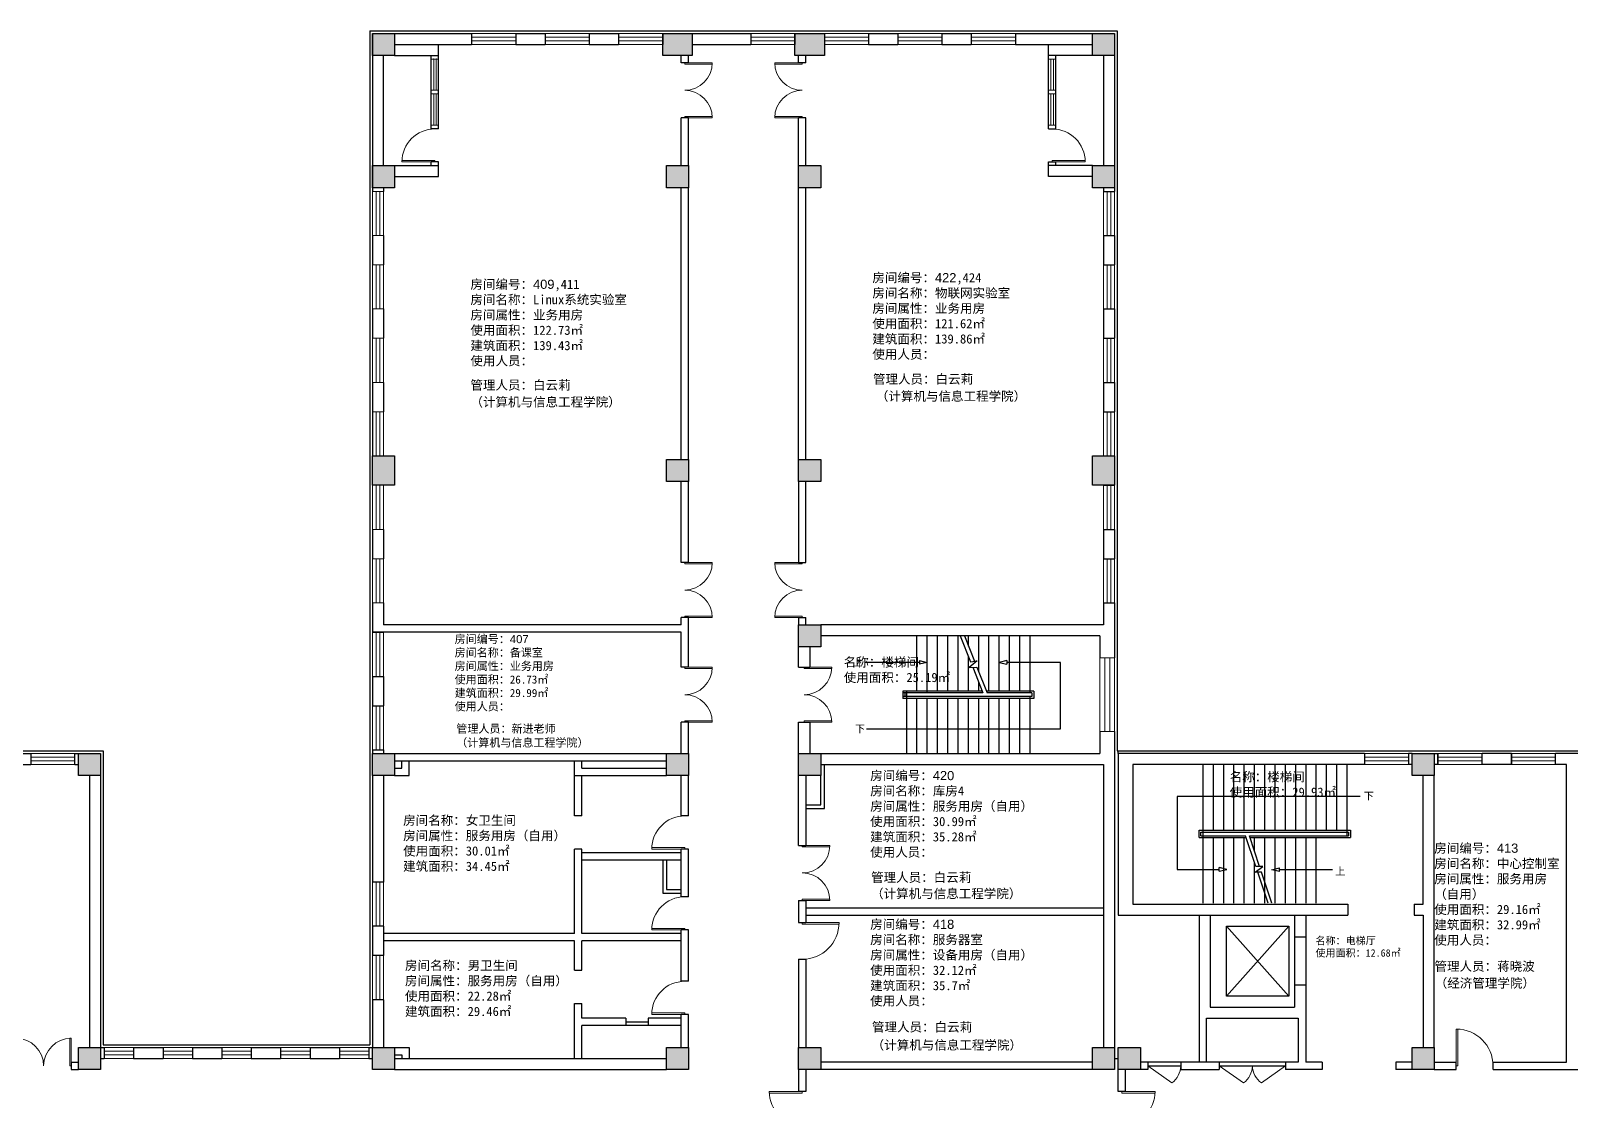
# Model space of a CAD drawing. Header units: millimetres. Extents: x 62836 to 190183, y 47750 to 101830.
# Drawn here: x 94236 to 136136, y 63966 to 93071 of the extents above; entities that cross this region are included whole.
import ezdxf

# ---------------------------------------------------------------- set-up
doc = ezdxf.new("R2010")
doc.units = ezdxf.units.MM
doc.header["$LTSCALE"] = 1000
doc.linetypes.add('CONTINOUS', pattern=[0])
doc.layers.add('填充', color=7, linetype='Continuous')
doc.layers.add('管理人员', color=2, linetype='Continuous')
for name, color, linetype, lineweight in [('墙体', 30, 'Continuous', 30), ('墙线', 30, 'Continuous', 30), ('文字', 7, 'Continuous', 30), ('柱子', 150, 'Continuous', 30), ('窗户', 131, 'Continuous', 15), ('窗线', 131, 'Continuous', 15), ('门线', 154, 'CONTINOUS', 15)]:
    doc.layers.add(name, color=color, linetype=linetype, lineweight=lineweight)
doc.styles.get("Standard").update_dxf_attribs({"font": 'arial.ttf'})

msp = doc.modelspace()

# ---------------------------------------------------------------- hatches: boundary and pattern name
at = {"layer": '填充'}
h = msp.add_hatch(color=256, dxfattribs=at)
h.dxf.hatch_style = 1
h.paths.add_polyline_path([(104136, 93001), (103536, 93001), (103536, 92401), (104136, 92401)])
h = msp.add_hatch(color=256, dxfattribs=at)
h.dxf.hatch_style = 1
h.paths.add_polyline_path([(112236, 93001), (111436, 93001), (111436, 92401), (112236, 92401)])
h = msp.add_hatch(color=256, dxfattribs=at)
h.dxf.hatch_style = 1
h.paths.add_polyline_path([(115836, 93001), (115036, 93001), (115036, 92401), (115836, 92401)])
h = msp.add_hatch(color=256, dxfattribs=at)
h.dxf.hatch_style = 1
h.paths.add_polyline_path([(123736, 93001), (123136, 93001), (123136, 92401), (123736, 92401)])
h = msp.add_hatch(color=256, dxfattribs=at)
h.dxf.hatch_style = 1
h.paths.add_polyline_path([(104136, 89401), (103536, 89401), (103536, 88801), (104136, 88801)])
h = msp.add_hatch(color=256, dxfattribs=at)
h.dxf.hatch_style = 1
h.paths.add_polyline_path([(112136, 89401), (111536, 89401), (111536, 88801), (112136, 88801)])
h = msp.add_hatch(color=256, dxfattribs=at)
h.dxf.hatch_style = 1
h.paths.add_polyline_path([(115736, 89401), (115136, 89401), (115136, 88801), (115736, 88801)])
h = msp.add_hatch(color=256, dxfattribs=at)
h.dxf.hatch_style = 1
h.paths.add_polyline_path([(123736, 89401), (123136, 89401), (123136, 88801), (123736, 88801)])
h = msp.add_hatch(color=256, dxfattribs=at)
h.dxf.hatch_style = 1
h.paths.add_polyline_path([(104136, 81501), (103536, 81501), (103536, 80701), (104136, 80701)])
h = msp.add_hatch(color=256, dxfattribs=at)
h.dxf.hatch_style = 1
h.paths.add_polyline_path([(112136, 81401), (111536, 81401), (111536, 80801), (112136, 80801)])
h = msp.add_hatch(color=256, dxfattribs=at)
h.dxf.hatch_style = 1
h.paths.add_polyline_path([(115736, 81401), (115136, 81401), (115136, 80801), (115736, 80801)])
h = msp.add_hatch(color=256, dxfattribs=at)
h.dxf.hatch_style = 1
h.paths.add_polyline_path([(123736, 81501), (123136, 81501), (123136, 80701), (123736, 80701)])
h = msp.add_hatch(color=256, dxfattribs=at)
h.dxf.hatch_style = 1
h.paths.add_polyline_path([(115736, 76901), (115136, 76901), (115136, 76301), (115736, 76301)])
h = msp.add_hatch(color=256, dxfattribs=at)
h.dxf.hatch_style = 1
h.paths.add_polyline_path([(96136, 73401), (95536, 73401), (95536, 72801), (96136, 72801)])
h = msp.add_hatch(color=256, dxfattribs=at)
h.dxf.hatch_style = 1
h.paths.add_polyline_path([(104136, 73401), (103536, 73401), (103536, 72801), (104136, 72801)])
h = msp.add_hatch(color=256, dxfattribs=at)
h.dxf.hatch_style = 1
h.paths.add_polyline_path([(112136, 73401), (111536, 73401), (111536, 72801), (112136, 72801)])
h = msp.add_hatch(color=256, dxfattribs=at)
h.dxf.hatch_style = 1
h.paths.add_polyline_path([(115736, 73401), (115136, 73401), (115136, 72801), (115736, 72801)])
h = msp.add_hatch(color=256, dxfattribs=at)
h.dxf.hatch_style = 1
h.paths.add_polyline_path([(132436, 73401), (131836, 73401), (131836, 72801), (132436, 72801)])
h = msp.add_hatch(color=256, dxfattribs=at)
h.dxf.hatch_style = 1
h.paths.add_polyline_path([(96136, 65401), (95536, 65401), (95536, 64801), (96136, 64801)])
h = msp.add_hatch(color=256, dxfattribs=at)
h.dxf.hatch_style = 1
h.paths.add_polyline_path([(104136, 65401), (103536, 65401), (103536, 64801), (104136, 64801)])
h = msp.add_hatch(color=256, dxfattribs=at)
h.dxf.hatch_style = 1
h.paths.add_polyline_path([(112136, 65401), (111536, 65401), (111536, 64801), (112136, 64801)])
h = msp.add_hatch(color=256, dxfattribs=at)
h.dxf.hatch_style = 1
h.paths.add_polyline_path([(115736, 65401), (115136, 65401), (115136, 64801), (115736, 64801)])
h = msp.add_hatch(color=256, dxfattribs=at)
h.dxf.hatch_style = 1
h.paths.add_polyline_path([(123736, 65401), (123136, 65401), (123136, 64801), (123736, 64801)])
h = msp.add_hatch(color=256, dxfattribs=at)
h.dxf.hatch_style = 1
h.paths.add_polyline_path([(124436, 65401), (123836, 65401), (123836, 64801), (124436, 64801)])
h = msp.add_hatch(color=256, dxfattribs=at)
h.dxf.hatch_style = 1
h.paths.add_polyline_path([(132436, 65401), (131836, 65401), (131836, 64801), (132436, 64801)])

# ---------------------------------------------------------------- linework, layer by layer
at = {"layer": '墙体'}
for p, q in [((105336, 90401), (105336, 92701)), ((121936, 90401), (121936, 92701)), ((104136, 92401), (105336, 92401)), ((105136, 90401), (105136, 92401)), ((123136, 92401), (121936, 92401)), ((122136, 90401), (122136, 92401)), ((105336, 90401), (105136, 90401)), ((121936, 90401), (122136, 90401)), ((104136, 89401), (105336, 89401)), ((105136, 89401), (105136, 89501)), ((105336, 89501), (105136, 89501)), ((105336, 89101), (105336, 89501)), ((121936, 89101), (121936, 89501)), ((121936, 89501), (122136, 89501)), ((123136, 89401), (121936, 89401)), ((122136, 89401), (122136, 89501)), ((104136, 89101), (105336, 89101)), ((123136, 89101), (121936, 89101)), ((118356, 75101), (118356, 76601)), ((118636, 75051), (118636, 76601)), ((118636, 75101), (118636, 76601)), ((118916, 75101), (118916, 76601)), ((119196, 75101), (119196, 76601)), ((119476, 75101), (119476, 76601)), ((119476, 75101), (119476, 76601)), ((119536, 76601), (119816, 75899)), ((119646, 76601), (119919, 75915)), ((119756, 76324), (119756, 76601)), ((120036, 75621), (120036, 76601)), ((120316, 75101), (120316, 76601)), ((120316, 75101), (120316, 76601)), ((120596, 75101), (120596, 76601)), ((120876, 75101), (120876, 76601)), ((121156, 75101), (121156, 76601)), ((121436, 75051), (121436, 76601)), ((118421, 75879), (116943, 75879)), ((118421, 75929), (118421, 75829)), ((118421, 75929), (118629, 75879)), ((118629, 75879), (118421, 75829)), ((119756, 75101), (119756, 76048)), ((119994, 75926), (119780, 75741)), ((119816, 75899), (119994, 75926)), ((120803, 75929), (120595, 75879)), ((120595, 75879), (120803, 75829)), ((120803, 75929), (120803, 75829)), ((122260, 75879), (120803, 75879)), ((120803, 75879), (120803, 75829)), ((122260, 74076), (122260, 75879)), ((119780, 75741), (119983, 75755)), ((119876, 75747), (120153, 75051)), ((119983, 75755), (120263, 75051)), ((120133, 75101), (117976, 75101)), ((117976, 75101), (117976, 74901)), ((120153, 75051), (117976, 75051)), ((118076, 75051), (117976, 75051)), ((118026, 75051), (118026, 74951)), ((118076, 73401), (118076, 75101)), ((120036, 75101), (120036, 75345)), ((121536, 75101), (120243, 75101)), ((121486, 75051), (120263, 75051)), ((121486, 75051), (121486, 74951)), ((121536, 75101), (121536, 74901)), ((121486, 74951), (117976, 74951)), ((121536, 74901), (117976, 74901)), ((118356, 73401), (118356, 74901)), ((118636, 73401), (118636, 74901)), ((118636, 73401), (118636, 74901)), ((118916, 73401), (118916, 74901)), ((119196, 73401), (119196, 74901)), ((119476, 73401), (119476, 74901)), ((119476, 73401), (119476, 74901)), ((119756, 73401), (119756, 74901)), ((120036, 73401), (120036, 74901)), ((120316, 73401), (120316, 74901)), ((120316, 73401), (120316, 74901)), ((120596, 73401), (120596, 74901)), ((120876, 73401), (120876, 74901)), ((121156, 73401), (121156, 74901)), ((121436, 73401), (121436, 74951)), ((116986, 74076), (122260, 74076)), ((126136, 73101), (126136, 69325)), ((126416, 73101), (126416, 71313)), ((126696, 73101), (126696, 71313)), ((126976, 73101), (126976, 71313)), ((127256, 73101), (127256, 71313)), ((127536, 73101), (127536, 71313)), ((127536, 73101), (127536, 71313)), ((127816, 73101), (127816, 71313)), ((128096, 73101), (128096, 71313)), ((128376, 73101), (128376, 71313)), ((128656, 73101), (128656, 71313)), ((128656, 73101), (128656, 71313)), ((128936, 73101), (128936, 71313)), ((129216, 73101), (129216, 71313)), ((129496, 73101), (129496, 71313)), ((129776, 73101), (129776, 71313)), ((130056, 73101), (130056, 71163)), ((130421, 72227), (125442, 72227)), ((125442, 72227), (125442, 70245)), ((126036, 71313), (127256, 71313)), ((126036, 71113), (126036, 71313)), ((126086, 71263), (130106, 71263)), ((126086, 71163), (126086, 71263)), ((126136, 71313), (129776, 71313)), ((127536, 71313), (130156, 71313)), ((130106, 71263), (130106, 71163)), ((130156, 71313), (130156, 71113)), ((126036, 71113), (127319, 71113)), ((126086, 71163), (127302, 71163)), ((126416, 71113), (126416, 69325)), ((126696, 71113), (126696, 69325)), ((126976, 71113), (126976, 69325)), ((127256, 71113), (127256, 69325)), ((127580, 70323), (127302, 71163)), ((127405, 71163), (130106, 71163)), ((127683, 70323), (127405, 71163)), ((127422, 71113), (130156, 71113)), ((127536, 71113), (127536, 70768)), ((127536, 71113), (127536, 70768)), ((127816, 71113), (127816, 69325)), ((128096, 71113), (128096, 69325)), ((128376, 71113), (128376, 69325)), ((128656, 71113), (128656, 69325)), ((128656, 71113), (128656, 69325)), ((128936, 71113), (128936, 69325)), ((129216, 71113), (129216, 69325)), ((127536, 70456), (127536, 69325)), ((127536, 70428), (127536, 69325)), ((125442, 70245), (126585, 70245)), ((126585, 70245), (126585, 70295)), ((126585, 70195), (126585, 70295)), ((126793, 70245), (126585, 70295)), ((126585, 70195), (126793, 70245)), ((127562, 70168), (127773, 70323)), ((127735, 70168), (127562, 70168)), ((127773, 70323), (127580, 70323)), ((127911, 69325), (127632, 70168)), ((128014, 69325), (127735, 70168)), ((128013, 70240), (128221, 70290)), ((128221, 70190), (128013, 70240)), ((128221, 70190), (128221, 70290)), ((129670, 70240), (128221, 70240))]:
    msp.add_line(p, q, dxfattribs=at)
at = {"layer": '墙线'}
for p, q in [((103466, 93071), (123806, 93071)), ((103466, 93071), (103466, 65471)), ((123806, 93071), (123806, 73471)), ((103536, 93001), (106236, 93001)), ((103536, 93001), (103536, 88701)), ((104136, 92701), (106236, 92701)), ((106236, 93001), (106236, 92701)), ((107436, 93001), (108236, 93001)), ((107436, 93001), (107436, 92701)), ((107436, 92701), (108236, 92701)), ((108236, 93001), (108236, 92701)), ((109436, 93001), (110236, 93001)), ((109436, 93001), (109436, 92701)), ((109436, 92701), (110236, 92701)), ((110236, 93001), (110236, 92701)), ((111436, 93001), (113836, 93001)), ((111436, 93001), (111436, 92701)), ((112236, 92701), (113836, 92701)), ((113836, 93001), (113836, 92701)), ((115036, 93001), (115836, 93001)), ((115036, 93001), (115036, 92701)), ((115836, 93001), (115836, 92701)), ((115836, 92701), (115836, 92701)), ((117036, 93001), (117836, 93001)), ((117036, 93001), (117036, 92701)), ((117036, 92701), (117836, 92701)), ((117836, 93001), (117836, 92701)), ((119036, 93001), (119836, 93001)), ((119036, 93001), (119036, 92701)), ((119036, 92701), (119836, 92701)), ((119836, 93001), (119836, 92701)), ((121036, 93001), (123736, 93001)), ((121036, 93001), (121036, 92701)), ((121036, 92701), (123136, 92701)), ((103836, 89401), (103836, 92401)), ((111936, 92201), (111936, 92401)), ((112136, 92201), (111936, 92201)), ((112136, 92201), (112136, 92401)), ((115136, 92201), (115136, 92401)), ((115336, 92201), (115136, 92201)), ((115336, 92201), (115336, 92401)), ((123436, 92401), (123436, 89401)), ((123736, 92401), (123736, 89401)), ((111936, 89401), (111936, 90701)), ((112136, 90701), (111936, 90701)), ((112136, 89401), (112136, 90701)), ((115336, 90701), (115136, 90701)), ((115136, 89401), (115136, 90701)), ((115336, 89401), (115336, 90701)), ((123736, 89401), (123736, 88701)), ((103836, 88801), (103836, 88701)), ((111936, 81401), (111936, 88801)), ((112136, 81401), (112136, 88801)), ((115136, 81401), (115136, 88801)), ((115336, 81401), (115336, 88801)), ((123436, 88801), (123436, 88701)), ((123436, 88701), (123736, 88701)), ((103536, 87501), (103536, 86701)), ((103836, 87501), (103836, 86701)), ((123436, 87501), (123436, 86701)), ((123436, 87501), (123736, 87501)), ((123736, 87501), (123736, 86701)), ((123436, 86701), (123736, 86701)), ((103536, 85501), (103536, 84701)), ((103836, 85501), (103836, 84701)), ((123436, 85501), (123436, 84701)), ((123436, 85501), (123736, 85501)), ((123736, 85501), (123736, 84701)), ((123436, 84701), (123736, 84701)), ((103536, 83501), (103536, 81501)), ((103836, 83501), (103836, 82701)), ((123436, 83501), (123436, 82701)), ((123436, 83501), (123736, 83501)), ((123736, 83501), (123736, 82701)), ((123436, 82701), (123736, 82701)), ((123436, 81501), (123736, 81501)), ((123736, 81501), (123736, 80701)), ((111936, 78601), (111936, 80801)), ((112136, 78601), (112136, 80801)), ((115136, 80801), (115136, 78601)), ((115336, 78601), (115336, 80801)), ((123436, 80701), (123736, 80701)), ((103536, 79501), (103536, 78701)), ((103836, 79501), (103836, 78701)), ((123436, 79501), (123436, 78701)), ((123436, 79501), (123736, 79501)), ((123736, 79501), (123736, 78701)), ((112136, 78601), (111936, 78601)), ((115136, 78601), (115336, 78601)), ((123436, 78701), (123736, 78701)), ((103536, 77501), (103536, 76701)), ((103836, 77501), (103836, 76901)), ((112136, 77101), (111936, 77101)), ((111936, 76901), (111936, 77101)), ((112136, 75751), (112136, 77101)), ((115136, 77101), (115336, 77101)), ((115136, 77101), (115136, 76901)), ((115336, 76901), (115336, 77101)), ((123436, 77501), (123436, 76901)), ((123436, 77501), (123736, 77501)), ((123736, 77501), (123736, 76001)), ((111936, 76701), (103536, 76701)), ((103536, 76701), (103836, 76701)), ((111936, 76901), (103836, 76901)), ((111936, 75751), (111936, 76701)), ((123436, 76901), (115736, 76901)), ((115136, 75751), (115136, 76301)), ((115436, 76301), (115436, 75751)), ((123336, 76601), (115736, 76601)), ((123336, 76601), (123336, 76001)), ((103536, 75501), (103836, 75501)), ((103536, 75501), (103536, 74701)), ((103836, 75501), (103836, 74701)), ((112136, 75751), (111936, 75751)), ((115136, 75751), (115436, 75751)), ((103536, 74701), (103836, 74701)), ((111936, 73401), (111936, 74251)), ((112136, 74251), (111936, 74251)), ((112136, 73401), (112136, 74251)), ((115136, 74251), (115436, 74251)), ((115136, 73401), (115136, 74251)), ((115436, 74251), (115436, 73401)), ((123336, 74001), (123336, 73401)), ((123736, 74001), (123736, 64801)), ((63466, 73471), (96206, 73471)), ((93436, 73401), (94236, 73401)), ((94236, 73401), (94236, 73101)), ((95436, 73101), (95436, 73401)), ((95436, 73401), (95536, 73401)), ((96206, 73471), (96206, 65471)), ((103536, 73501), (103836, 73501)), ((103536, 73501), (103536, 73401)), ((103836, 73501), (103836, 73401)), ((104136, 73401), (111536, 73401)), ((115736, 73401), (123336, 73401)), ((123806, 73471), (156506, 73471)), ((123836, 73401), (123836, 73471)), ((130536, 73401), (123836, 73401)), ((123836, 73401), (123836, 69001)), ((130536, 73401), (130536, 73101)), ((131836, 73401), (131736, 73401)), ((131736, 73401), (131736, 73101)), ((132436, 73401), (132536, 73401)), ((132536, 73401), (132536, 73101)), ((132536, 73401), (132536, 73101)), ((132536, 73101), (132536, 73401)), ((133736, 73101), (133736, 73401)), ((134536, 73401), (133736, 73401)), ((134536, 73401), (134536, 73101)), ((134536, 73401), (134536, 73101)), ((134536, 73101), (134536, 73401)), ((135736, 73101), (135736, 73401)), ((136536, 73401), (135736, 73401)), ((93436, 73101), (94236, 73101)), ((95436, 73101), (95536, 73101)), ((104136, 73201), (111536, 73201)), ((104136, 73001), (104336, 73001)), ((104336, 73001), (104336, 73201)), ((104536, 72801), (104536, 73201)), ((109036, 71701), (109036, 73201)), ((109236, 73001), (109236, 73201)), ((109236, 73001), (111536, 73001)), ((115736, 73101), (123436, 73101)), ((115836, 71901), (115836, 73101)), ((123436, 73101), (123436, 65401)), ((130536, 73101), (124236, 73101)), ((124236, 73101), (124236, 69301)), ((131836, 73101), (131736, 73101)), ((132536, 73101), (132436, 73101)), ((134536, 73101), (133736, 73101)), ((136036, 73101), (135736, 73101)), ((136036, 65001), (136036, 73101)), ((95836, 72801), (95836, 65401)), ((96136, 72801), (96136, 65401)), ((103536, 72801), (103536, 69901)), ((103836, 72801), (103836, 69901)), ((104136, 72801), (104536, 72801)), ((109036, 72801), (111536, 72801)), ((109236, 71701), (109236, 72801)), ((111936, 71701), (111936, 72801)), ((112136, 71701), (112136, 72801)), ((115136, 70901), (115136, 72801)), ((115336, 72801), (115336, 70901)), ((115736, 72001), (115736, 72801)), ((132136, 69301), (132136, 72801)), ((132436, 65401), (132436, 72801)), ((109236, 71701), (109036, 71701)), ((112136, 71701), (111936, 71701)), ((115336, 72001), (115736, 72001)), ((115336, 71901), (115836, 71901)), ((115136, 70901), (115336, 70901)), ((109036, 68501), (109036, 70801)), ((109236, 70801), (109036, 70801)), ((109236, 68501), (109236, 70801)), ((111936, 70701), (109236, 70701)), ((111936, 70501), (109236, 70501)), ((111436, 70501), (111436, 69601)), ((111536, 70501), (111536, 69701)), ((111936, 69501), (111936, 70801)), ((112136, 70801), (111936, 70801)), ((112136, 69501), (112136, 70801)), ((103836, 69901), (103536, 69901)), ((111436, 69601), (111936, 69601)), ((111536, 69701), (111936, 69701)), ((112136, 69501), (111936, 69501)), ((115136, 69401), (115136, 68801)), ((115136, 69401), (115336, 69401)), ((115336, 69401), (115336, 68801)), ((115336, 69201), (123436, 69201)), ((124236, 69301), (130086, 69301)), ((130086, 69301), (130086, 69001)), ((131886, 69301), (132136, 69301)), ((131886, 69301), (131886, 69001)), ((115136, 68801), (115336, 68801)), ((115336, 69001), (123436, 69001)), ((123836, 69001), (130086, 69001)), ((126036, 69001), (126036, 65001)), ((126336, 69001), (126336, 66501)), ((128636, 69001), (128636, 66501)), ((128936, 69001), (128936, 65001)), ((131886, 69001), (132136, 69001)), ((132136, 69001), (132136, 65401)), ((103536, 68701), (103536, 67901)), ((103836, 68701), (103536, 68701)), ((103836, 68701), (103836, 67901)), ((109036, 68501), (103836, 68501)), ((109036, 68301), (103836, 68301)), ((109036, 67501), (109036, 68301)), ((111936, 68501), (109236, 68501)), ((109236, 67501), (109236, 68301)), ((111936, 68301), (109236, 68301)), ((111936, 67201), (111936, 68601)), ((112136, 68601), (111936, 68601)), ((112136, 67201), (112136, 68601)), ((126777, 68701), (128477, 66801)), ((128477, 68701), (126777, 66801)), ((126777, 68701), (128477, 68701)), ((126777, 66801), (126777, 68701)), ((128477, 68701), (128477, 66801)), ((128936, 68401), (128636, 68401)), ((103836, 67901), (103536, 67901)), ((109036, 67501), (109236, 67501)), ((115136, 67801), (115136, 65401)), ((115136, 67801), (115336, 67801)), ((115336, 67801), (115336, 65401)), ((112136, 67201), (111936, 67201)), ((128936, 67101), (128636, 67101)), ((103536, 66701), (103536, 65401)), ((103836, 66701), (103536, 66701)), ((103836, 66701), (103836, 65401)), ((128477, 66801), (126777, 66801)), ((109036, 65101), (109036, 66601)), ((109036, 66601), (109236, 66601)), ((109236, 66201), (109236, 66601)), ((111936, 65401), (111936, 66301)), ((112136, 66301), (111936, 66301)), ((112136, 65401), (112136, 66301)), ((126336, 66501), (128636, 66501)), ((110436, 66201), (109236, 66201)), ((109236, 65101), (109236, 66001)), ((111936, 66001), (109236, 66001)), ((110436, 66201), (110436, 66001)), ((110436, 66101), (111036, 66101)), ((111936, 66201), (111036, 66201)), ((111036, 66201), (111036, 66001)), ((126236, 65001), (126236, 66201)), ((126236, 66201), (128736, 66201)), ((128736, 66201), (128736, 65001)), ((96136, 65401), (96236, 65401)), ((96206, 65471), (103466, 65471)), ((96236, 65401), (96236, 65101)), ((97036, 65401), (97836, 65401)), ((97036, 65401), (97036, 65101)), ((97836, 65401), (97836, 65101)), ((98636, 65401), (99436, 65401)), ((98636, 65401), (98636, 65101)), ((99436, 65401), (99436, 65101)), ((100236, 65401), (101036, 65401)), ((100236, 65401), (100236, 65101)), ((101036, 65401), (101036, 65101)), ((101836, 65401), (102636, 65401)), ((101836, 65401), (101836, 65101)), ((102636, 65401), (102636, 65101)), ((103436, 65401), (103536, 65401)), ((103436, 65401), (103436, 65101)), ((104136, 65401), (104536, 65401)), ((104536, 65401), (104536, 65101)), ((95336, 65001), (95536, 65001)), ((95336, 65001), (95336, 64801)), ((96136, 65101), (96236, 65101)), ((97036, 65101), (97836, 65101)), ((98636, 65101), (99436, 65101)), ((100236, 65101), (101036, 65101)), ((101836, 65101), (102636, 65101)), ((103436, 65101), (103536, 65101)), ((104136, 65201), (104336, 65201)), ((104136, 65101), (111536, 65101)), ((104336, 65201), (104336, 65101)), ((123136, 65001), (115736, 65001)), ((123736, 65101), (123836, 65101)), ((128736, 65001), (124436, 65001)), ((124636, 65001), (124636, 64801)), ((125536, 65001), (125536, 64801)), ((126586, 65001), (126586, 64801)), ((128386, 65001), (128386, 64801)), ((129386, 65001), (128936, 65001)), ((129386, 65001), (129386, 64801)), ((131836, 65001), (131386, 65001)), ((131386, 65001), (131386, 64801)), ((132436, 65001), (133036, 65001)), ((133036, 64801), (133036, 65001)), ((134036, 65001), (136036, 65001)), ((134036, 64801), (134036, 65001)), ((95336, 64801), (95536, 64801)), ((104136, 64801), (111536, 64801)), ((115136, 64801), (115136, 64201)), ((115336, 64801), (115336, 64201)), ((123136, 64801), (115736, 64801)), ((123836, 64201), (123836, 64801)), ((124036, 64201), (124036, 64801)), ((124636, 64801), (124436, 64801)), ((124636, 64901), (125536, 64901)), ((125536, 64801), (126586, 64801)), ((126586, 64901), (128386, 64901)), ((129386, 64801), (128386, 64801)), ((131836, 64801), (131386, 64801)), ((132436, 64801), (133036, 64801)), ((134036, 64801), (138436, 64801)), ((115336, 64201), (115136, 64201)), ((124036, 64201), (123836, 64201))]:
    msp.add_line(p, q, dxfattribs=at)
at = {"layer": '柱子'}
for p, q in [((103536, 93001), (104136, 93001)), ((103536, 92401), (103536, 93001)), ((104136, 93001), (104136, 92401)), ((111436, 93001), (112236, 93001)), ((111436, 92401), (111436, 93001)), ((112236, 93001), (112236, 92401)), ((115036, 93001), (115836, 93001)), ((115036, 92401), (115036, 93001)), ((115836, 93001), (115836, 92401)), ((123136, 93001), (123736, 93001)), ((123136, 92401), (123136, 93001)), ((123736, 93001), (123736, 92401)), ((104136, 92401), (103536, 92401)), ((112236, 92401), (111436, 92401)), ((115836, 92401), (115036, 92401)), ((123736, 92401), (123136, 92401)), ((103536, 89401), (104136, 89401)), ((103536, 88801), (103536, 89401)), ((104136, 89401), (104136, 88801)), ((111536, 89401), (112136, 89401)), ((111536, 88801), (111536, 89401)), ((112136, 89401), (112136, 88801)), ((115136, 89401), (115736, 89401)), ((115136, 88801), (115136, 89401)), ((115736, 89401), (115736, 88801)), ((123136, 89401), (123736, 89401)), ((123136, 88801), (123136, 89401)), ((123736, 89401), (123736, 88801)), ((104136, 88801), (103536, 88801)), ((112136, 88801), (111536, 88801)), ((115736, 88801), (115136, 88801)), ((123736, 88801), (123136, 88801)), ((103536, 80701), (103536, 81501)), ((103536, 81501), (104136, 81501)), ((104136, 81501), (104136, 80701)), ((111536, 81401), (112136, 81401)), ((111536, 80801), (111536, 81401)), ((112136, 81401), (112136, 80801)), ((115136, 81401), (115736, 81401)), ((115136, 80801), (115136, 81401)), ((115736, 81401), (115736, 80801)), ((123136, 80701), (123136, 81501)), ((123136, 81501), (123736, 81501)), ((123736, 81501), (123736, 80701)), ((104136, 80701), (103536, 80701)), ((112136, 80801), (111536, 80801)), ((115736, 80801), (115136, 80801)), ((123736, 80701), (123136, 80701)), ((115136, 76901), (115736, 76901)), ((115136, 76301), (115136, 76901)), ((115736, 76901), (115736, 76301)), ((115736, 76301), (115136, 76301)), ((95536, 73401), (96136, 73401)), ((95536, 72801), (95536, 73401)), ((96136, 73401), (96136, 72801)), ((103536, 73401), (104136, 73401)), ((103536, 72801), (103536, 73401)), ((104136, 73401), (104136, 72801)), ((111536, 73401), (112136, 73401)), ((111536, 72801), (111536, 73401)), ((112136, 73401), (112136, 72801)), ((115136, 73401), (115736, 73401)), ((115136, 72801), (115136, 73401)), ((115736, 73401), (115736, 72801)), ((131836, 73401), (132436, 73401)), ((131836, 72801), (131836, 73401)), ((132436, 73401), (132436, 72801)), ((96136, 72801), (95536, 72801)), ((104136, 72801), (103536, 72801)), ((112136, 72801), (111536, 72801)), ((115736, 72801), (115136, 72801)), ((132436, 72801), (131836, 72801)), ((95536, 65401), (96136, 65401)), ((95536, 64801), (95536, 65401)), ((96136, 65401), (96136, 64801)), ((103536, 65401), (104136, 65401)), ((103536, 64801), (103536, 65401)), ((104136, 65401), (104136, 64801)), ((111536, 65401), (112136, 65401)), ((111536, 64801), (111536, 65401)), ((112136, 65401), (112136, 64801)), ((115136, 65401), (115736, 65401)), ((115136, 64801), (115136, 65401)), ((115736, 65401), (115736, 64801)), ((123136, 65401), (123736, 65401)), ((123136, 64801), (123136, 65401)), ((123736, 65401), (123736, 64801)), ((123836, 65401), (124436, 65401)), ((123836, 64801), (123836, 65401)), ((124436, 65401), (124436, 64801)), ((131836, 65401), (132436, 65401)), ((131836, 64801), (131836, 65401)), ((132436, 65401), (132436, 64801)), ((96136, 64801), (95536, 64801)), ((104136, 64801), (103536, 64801)), ((112136, 64801), (111536, 64801)), ((115736, 64801), (115136, 64801)), ((123736, 64801), (123136, 64801)), ((124436, 64801), (123836, 64801)), ((132436, 64801), (131836, 64801))]:
    msp.add_line(p, q, dxfattribs=at)
at = {"layer": '窗户'}
for p, q in [((105136, 92301), (105336, 92301)), ((105136, 91451), (105136, 92301)), ((105203, 92301), (105203, 91451)), ((105270, 92301), (105270, 91451)), ((105336, 92301), (105336, 91451)), ((121936, 92301), (121936, 91451)), ((121936, 92301), (122136, 92301)), ((122003, 92301), (122003, 91451)), ((122070, 92301), (122070, 91451)), ((122136, 91451), (122136, 92301)), ((105336, 91451), (105136, 91451)), ((105336, 91351), (105136, 91351)), ((105136, 90501), (105136, 91351)), ((105203, 91351), (105203, 90501)), ((105270, 91351), (105270, 90501)), ((105336, 91351), (105336, 90501)), ((121936, 91451), (122136, 91451)), ((121936, 91351), (121936, 90501)), ((121936, 91351), (122136, 91351)), ((122003, 91351), (122003, 90501)), ((122070, 91351), (122070, 90501)), ((122136, 90501), (122136, 91351)), ((105336, 90501), (105136, 90501)), ((121936, 90501), (122136, 90501))]:
    msp.add_line(p, q, dxfattribs=at)
for p in [(105203, 92301), (105270, 92301)]:
    msp.add_point(p, dxfattribs=at)
at = {"layer": '窗线'}
for p, q in [((106236, 93001), (107436, 93001)), ((106236, 93001), (106236, 92701)), ((106236, 92901), (107436, 92901)), ((106236, 92801), (107436, 92801)), ((106236, 92701), (107436, 92701)), ((107436, 93001), (107436, 92701)), ((108236, 93001), (109436, 93001)), ((108236, 93001), (108236, 92701)), ((108236, 92901), (109436, 92901)), ((108236, 92801), (109436, 92801)), ((108236, 92701), (109436, 92701)), ((109436, 93001), (109436, 92701)), ((110236, 93001), (111436, 93001)), ((110236, 93001), (110236, 92701)), ((110236, 92901), (111436, 92901)), ((110236, 92801), (111436, 92801)), ((110236, 92701), (111436, 92701)), ((111436, 93001), (111436, 92701)), ((113836, 93001), (115036, 93001)), ((113836, 93001), (113836, 92701)), ((113836, 92901), (115036, 92901)), ((113836, 92801), (115036, 92801)), ((113836, 92701), (115036, 92701)), ((115036, 93001), (115036, 92701)), ((115836, 93001), (117036, 93001)), ((115836, 93001), (115836, 92701)), ((115836, 92901), (117036, 92901)), ((115836, 92801), (117036, 92801)), ((115836, 92701), (117036, 92701)), ((117036, 93001), (117036, 92701)), ((117836, 93001), (119036, 93001)), ((117836, 93001), (117836, 92701)), ((117836, 92901), (119036, 92901)), ((117836, 92801), (119036, 92801)), ((117836, 92701), (119036, 92701)), ((119036, 93001), (119036, 92701)), ((119836, 93001), (121036, 93001)), ((119836, 93001), (119836, 92701)), ((119836, 92901), (121036, 92901)), ((119836, 92801), (121036, 92801)), ((119836, 92701), (121036, 92701)), ((121036, 93001), (121036, 92701)), ((103536, 88701), (103836, 88701)), ((103536, 87501), (103536, 88701)), ((103636, 87501), (103636, 88701)), ((103736, 87501), (103736, 88701)), ((103836, 87501), (103836, 88701)), ((123436, 87501), (123436, 88701)), ((123436, 88701), (123736, 88701)), ((123536, 87501), (123536, 88701)), ((123636, 87501), (123636, 88701)), ((123736, 87501), (123736, 88701)), ((103536, 87501), (103836, 87501)), ((123436, 87501), (123736, 87501)), ((103536, 86701), (103836, 86701)), ((103536, 85501), (103536, 86701)), ((103636, 85501), (103636, 86701)), ((103736, 85501), (103736, 86701)), ((103836, 85501), (103836, 86701)), ((123436, 85501), (123436, 86701)), ((123436, 86701), (123736, 86701)), ((123536, 85501), (123536, 86701)), ((123636, 85501), (123636, 86701)), ((123736, 85501), (123736, 86701)), ((103536, 85501), (103836, 85501)), ((123436, 85501), (123736, 85501)), ((103536, 84701), (103836, 84701)), ((103536, 83501), (103536, 84701)), ((103636, 83501), (103636, 84701)), ((103736, 83501), (103736, 84701)), ((103836, 83501), (103836, 84701)), ((123436, 83501), (123436, 84701)), ((123436, 84701), (123736, 84701)), ((123536, 83501), (123536, 84701)), ((123636, 83501), (123636, 84701)), ((123736, 83501), (123736, 84701)), ((103536, 83501), (103836, 83501)), ((123436, 83501), (123736, 83501)), ((103536, 82701), (103836, 82701)), ((103536, 81501), (103536, 82701)), ((103636, 81501), (103636, 82701)), ((103736, 81501), (103736, 82701)), ((103836, 81501), (103836, 82701)), ((123436, 81501), (123436, 82701)), ((123436, 82701), (123736, 82701)), ((123536, 81501), (123536, 82701)), ((123636, 81501), (123636, 82701)), ((123736, 81501), (123736, 82701)), ((103536, 81501), (103836, 81501)), ((123436, 81501), (123736, 81501)), ((103536, 80701), (103836, 80701)), ((103536, 79501), (103536, 80701)), ((103636, 79501), (103636, 80701)), ((103736, 79501), (103736, 80701)), ((103836, 79501), (103836, 80701)), ((123436, 79501), (123436, 80701)), ((123436, 80701), (123736, 80701)), ((123536, 79501), (123536, 80701)), ((123636, 79501), (123636, 80701)), ((123736, 79501), (123736, 80701)), ((103536, 79501), (103836, 79501)), ((123436, 79501), (123736, 79501)), ((103536, 78701), (103836, 78701)), ((103536, 77501), (103536, 78701)), ((103636, 77501), (103636, 78701)), ((103736, 77501), (103736, 78701)), ((103836, 77501), (103836, 78701)), ((123436, 77501), (123436, 78701)), ((123436, 78701), (123736, 78701)), ((123536, 77501), (123536, 78701)), ((123636, 77501), (123636, 78701)), ((123736, 77501), (123736, 78701)), ((103536, 77501), (103836, 77501)), ((123436, 77501), (123736, 77501)), ((103536, 76701), (103836, 76701)), ((103536, 75501), (103536, 76701)), ((103636, 75501), (103636, 76701)), ((103736, 75501), (103736, 76701)), ((103836, 75501), (103836, 76701)), ((123736, 76001), (123336, 76001)), ((123736, 76001), (123336, 76001)), ((123336, 76001), (123336, 74001)), ((123469, 76001), (123469, 74001)), ((123603, 74001), (123603, 76001)), ((123736, 74001), (123736, 76001)), ((103536, 75501), (103836, 75501)), ((103536, 74701), (103836, 74701)), ((103536, 73501), (103536, 74701)), ((103636, 73501), (103636, 74701)), ((103736, 73501), (103736, 74701)), ((103836, 73501), (103836, 74701)), ((123736, 74001), (123336, 74001)), ((123736, 74001), (123336, 74001)), ((94236, 73401), (95436, 73401)), ((94236, 73401), (94236, 73101)), ((95436, 73401), (95436, 73101)), ((103536, 73501), (103836, 73501)), ((130536, 73401), (131736, 73401)), ((130536, 73401), (130536, 73101)), ((131736, 73401), (131736, 73101)), ((132536, 73401), (133736, 73401)), ((132536, 73401), (132536, 73101)), ((133736, 73401), (133736, 73101)), ((134536, 73401), (135736, 73401)), ((134536, 73401), (134536, 73101)), ((135736, 73401), (135736, 73101)), ((94236, 73301), (95436, 73301)), ((94236, 73201), (95436, 73201)), ((94236, 73101), (95436, 73101)), ((130536, 73301), (131736, 73301)), ((130536, 73201), (131736, 73201)), ((130536, 73101), (131736, 73101)), ((132536, 73301), (133736, 73301)), ((132536, 73201), (133736, 73201)), ((132536, 73101), (133736, 73101)), ((134536, 73301), (135736, 73301)), ((134536, 73201), (135736, 73201)), ((134536, 73101), (135736, 73101)), ((103536, 68701), (103536, 69901)), ((103536, 69901), (103836, 69901)), ((103636, 68701), (103636, 69901)), ((103736, 68701), (103736, 69901)), ((103836, 68701), (103836, 69901)), ((103536, 68701), (103836, 68701)), ((103536, 66701), (103536, 67901)), ((103536, 67901), (103836, 67901)), ((103636, 66701), (103636, 67901)), ((103736, 66701), (103736, 67901)), ((103836, 66701), (103836, 67901)), ((103536, 66701), (103836, 66701)), ((96236, 65401), (96236, 65101)), ((97036, 65401), (96236, 65401)), ((97036, 65101), (97036, 65401)), ((97836, 65401), (97836, 65101)), ((98636, 65401), (97836, 65401)), ((98636, 65101), (98636, 65401)), ((99436, 65401), (99436, 65101)), ((100236, 65401), (99436, 65401)), ((100236, 65101), (100236, 65401)), ((101036, 65401), (101036, 65101)), ((101836, 65401), (101036, 65401)), ((101836, 65101), (101836, 65401)), ((102636, 65401), (102636, 65101)), ((103436, 65401), (102636, 65401)), ((103436, 65101), (103436, 65401)), ((97036, 65301), (96236, 65301)), ((96236, 65201), (97036, 65201)), ((96236, 65101), (97036, 65101)), ((98636, 65301), (97836, 65301)), ((97836, 65201), (98636, 65201)), ((97836, 65101), (98636, 65101)), ((100236, 65301), (99436, 65301)), ((99436, 65201), (100236, 65201)), ((99436, 65101), (100236, 65101)), ((101836, 65301), (101036, 65301)), ((101036, 65201), (101836, 65201)), ((101036, 65101), (101836, 65101)), ((103436, 65301), (102636, 65301)), ((102636, 65201), (103436, 65201)), ((102636, 65101), (103436, 65101))]:
    msp.add_line(p, q, dxfattribs=at)
at = {"layer": '门线'}
for p, q in [((112036, 92161), (112036, 92201)), ((112036, 92201), (112786, 92201)), ((112786, 92201), (112786, 92161)), ((114486, 92201), (114486, 92161)), ((115236, 92201), (114486, 92201)), ((115236, 92161), (115236, 92201)), ((112786, 92161), (112036, 92161)), ((114486, 92161), (115236, 92161)), ((112786, 90741), (112036, 90741)), ((112036, 90741), (112036, 90701)), ((112036, 90701), (112786, 90701)), ((112786, 90701), (112786, 90741)), ((114486, 90701), (114486, 90741)), ((114486, 90741), (115236, 90741)), ((115236, 90701), (114486, 90701)), ((115236, 90741), (115236, 90701)), ((104336, 89501), (104336, 89541)), ((104336, 89541), (105236, 89541)), ((105236, 89501), (104336, 89501)), ((105236, 89541), (105236, 89501)), ((122936, 89541), (122036, 89541)), ((122036, 89541), (122036, 89501)), ((122036, 89501), (122936, 89501)), ((122936, 89501), (122936, 89541)), ((112036, 78561), (112036, 78601)), ((112036, 78601), (112786, 78601)), ((112786, 78561), (112036, 78561)), ((112786, 78601), (112786, 78561)), ((114486, 78601), (114486, 78561)), ((115236, 78601), (114486, 78601)), ((114486, 78561), (115236, 78561)), ((115236, 78561), (115236, 78601)), ((112786, 77141), (112036, 77141)), ((112036, 77141), (112036, 77101)), ((112036, 77101), (112786, 77101)), ((112786, 77101), (112786, 77141)), ((114486, 77101), (114486, 77141)), ((114486, 77141), (115236, 77141)), ((115236, 77101), (114486, 77101)), ((115236, 77141), (115236, 77101)), ((112036, 75711), (112036, 75751)), ((112036, 75751), (112786, 75751)), ((112786, 75711), (112036, 75711)), ((112786, 75751), (112786, 75711)), ((115286, 75711), (115286, 75751)), ((115286, 75751), (116036, 75751)), ((116036, 75711), (115286, 75711)), ((116036, 75751), (116036, 75711)), ((112786, 74291), (112036, 74291)), ((112036, 74291), (112036, 74251)), ((112036, 74251), (112786, 74251)), ((112786, 74251), (112786, 74291)), ((116036, 74291), (115286, 74291)), ((115286, 74291), (115286, 74251)), ((115286, 74251), (116036, 74251)), ((116036, 74251), (116036, 74291)), ((111136, 70801), (111136, 70841)), ((111136, 70841), (112036, 70841)), ((112036, 70841), (112036, 70801)), ((115236, 70861), (115236, 70901)), ((115236, 70901), (115986, 70901)), ((115986, 70861), (115236, 70861)), ((115986, 70901), (115986, 70861)), ((112036, 70801), (111136, 70801)), ((115986, 69441), (115236, 69441)), ((115236, 69441), (115236, 69401)), ((115236, 69401), (115986, 69401)), ((115986, 69401), (115986, 69441)), ((115236, 68761), (115236, 68801)), ((115236, 68801), (116236, 68801)), ((116236, 68761), (115236, 68761)), ((116236, 68801), (116236, 68761)), ((111136, 68601), (111136, 68641)), ((111136, 68641), (112036, 68641)), ((112036, 68601), (111136, 68601)), ((112036, 68641), (112036, 68601)), ((111136, 66301), (111136, 66341)), ((111136, 66341), (112036, 66341)), ((112036, 66301), (111136, 66301)), ((112036, 66341), (112036, 66301)), ((133036, 65901), (133076, 65901)), ((133036, 64901), (133036, 65901)), ((133076, 65901), (133076, 64901)), ((95336, 65651), (95296, 65651)), ((95296, 65651), (95296, 64901)), ((95336, 64901), (95336, 65651)), ((95296, 64901), (95336, 64901)), ((124636, 64901), (125536, 64901)), ((124636, 64901), (125292, 64435)), ((126586, 64901), (128386, 64901)), ((126586, 64901), (127242, 64435)), ((128386, 64901), (127731, 64435)), ((133076, 64901), (133036, 64901)), ((114336, 64201), (114336, 64161)), ((115236, 64201), (114336, 64201)), ((114336, 64161), (115236, 64161)), ((115236, 64161), (115236, 64201)), ((123936, 64161), (123936, 64201)), ((123936, 64201), (124836, 64201)), ((124836, 64161), (123936, 64161)), ((124836, 64201), (124836, 64161))]:
    msp.add_line(p, q, dxfattribs=at)
for centre, radius, start, end in [((112036, 92201), 750, 270, 0), ((115236, 92201), 750, 180, 270), ((112036, 90701), 750, 0, 90), ((115236, 90701), 750, 90, 180), ((105236, 89501), 900, 90, 180), ((122036, 89501), 900, 0, 90), ((112036, 78601), 750, 270, 0), ((115236, 78601), 750, 180, 270), ((112036, 77101), 750, 0, 90), ((115236, 77101), 750, 90, 180), ((112036, 75751), 750, 270, 0), ((115286, 75751), 750, 270, 0), ((112036, 74251), 750, 0, 90), ((115286, 74251), 750, 0, 90), ((112036, 70801), 900, 90, 180), ((115236, 70901), 750, 270, 0), ((115236, 69401), 750, 0, 90), ((112036, 68601), 900, 90, 180), ((115236, 68801), 1000, 270, 0), ((112036, 66301), 900, 90, 180), ((133036, 64901), 1000, 0, 90), ((93836, 64901), 750, 0, 90), ((95336, 64901), 750, 90, 180), ((124947, 64913), 590, 305.8239, 358.7729), ((126897, 64913), 590, 305.8239, 358.7729), ((128076, 64913), 590, 181.2271, 234.1761), ((115236, 64201), 900, 180, 270), ((123936, 64201), 900, 270, 0)]:
    msp.add_arc(centre, radius, start, end, dxfattribs=at)

# ---------------------------------------------------------------- texts
at = {"layer": '墙体'}
for s, p in [('上', (116601, 75782)), ('下', (116670, 73976)), ('下', (130516, 72146)), ('上', (129743, 70096))]:
    msp.add_text(s, height=200, dxfattribs=at).set_placement(p)
at = {"layer": '文字', "attachment_point": 1}
for s, width, insert, char_height in [('{\\fSimSun|b0|i0|c134|p2;房间编号：}409{\\fSimSun|b0|i0|c134|p2;,411}\\P{\\fSimSun|b0|i0|c134|p2;房间名称：Linux系统实验室}\\P{\\fSimSun|b0|i0|c134|p2;房间属性：业务用房}\\P{\\fSimSun|b0|i0|c134|p2;使用面积：122.73\\fSimSun|b0|i0|c129|p2;㎡}\\P{\\fSimSun|b0|i0|c134|p2;建筑面积：139.43\\fSimSun|b0|i0|c129|p2;㎡}\\P{\\fSimSun|b0|i0|c134|p2;使用人员：}', 7163.48, (106202, 86297), 250), ('{\\fSimSun|b0|i0|c134|p2;房间编号：}422{\\fSimSun|b0|i0|c134|p2;,424}\\P{\\fSimSun|b0|i0|c134|p2;房间名称：物联网实验室}\\P{\\fSimSun|b0|i0|c134|p2;房间属性：业务用房}\\P{\\fSimSun|b0|i0|c134|p2;使用面积：121.62\\fSimSun|b0|i0|c129|p2;㎡}\\P{\\fSimSun|b0|i0|c134|p2;建筑面积：139.86\\fSimSun|b0|i0|c129|p2;㎡}\\P{\\fSimSun|b0|i0|c134|p2;使用人员：}', 5331.56, (117142, 86477), 250), ('{\\fSimSun|b0|i0|c134|p2;房间编号：}407\\P{\\fSimSun|b0|i0|c134|p2;房间名称：备课室}\\P{\\fSimSun|b0|i0|c134|p2;房间属性：业务用房}\\P{\\fSimSun|b0|i0|c134|p2;使用面积：26.73\\fSimSun|b0|i0|c129|p2;㎡}\\P{\\fSimSun|b0|i0|c134|p2;建筑面积：29.99\\fSimSun|b0|i0|c129|p2;㎡\\fSimSun|b0|i0|c134|p2;\\P使用人员：}', 3877.53, (105774, 76625), 220), ('{\\fSimSun|b0|i0|c134|p2;名称：楼梯间}\\P{\\fSimSun|b0|i0|c134|p2;使用面积：25.19\\fSimSun|b0|i0|c129|p2;㎡}', 3509.56, (116364, 76013), 250), ('{\\fSimSun|b0|i0|c134|p2;房间编号：}420\\P{\\fSimSun|b0|i0|c134|p2;房间名称：库房4}\\P{\\fSimSun|b0|i0|c134|p2;房间属性：服务用房（自用）}\\P{\\fSimSun|b0|i0|c134|p2;使用面积：30.99\\fSimSun|b0|i0|c129|p2;㎡}\\P{\\fSimSun|b0|i0|c134|p2;建筑面积：35.28\\fSimSun|b0|i0|c129|p2;㎡\\fSimSun|b0|i0|c134|p2;\\P使用人员：}', 5162.21, (117083, 72926), 250), ('{\\fSimSun|b0|i0|c134|p2;名称：楼梯间}\\P{\\fSimSun|b0|i0|c134|p2;使用面积：29.93\\fSimSun|b0|i0|c129|p2;㎡}', 3509.56, (126867, 72892), 250), ('{\\fSimSun|b0|i0|c134|p2;房间名称：女卫生间}\\P{\\fSimSun|b0|i0|c134|p2;房间属性：服务用房（自用）}\\P{\\fSimSun|b0|i0|c134|p2;使用面积：30.01\\fSimSun|b0|i0|c129|p2;㎡}\\P{\\fSimSun|b0|i0|c134|p2;建筑面积：34.45\\fSimSun|b0|i0|c129|p2;㎡}', 5127.71, (104371, 71708), 250), ('{\\fSimSun|b0|i0|c134|p2;房间编号：}413\\P{\\fSimSun|b0|i0|c134|p2;房间名称：中心控制室}\\P{\\fSimSun|b0|i0|c134|p2;房间属性：服务用房（自用）}\\P{\\fSimSun|b0|i0|c134|p2;使用面积：29.16\\fSimSun|b0|i0|c129|p2;㎡}\\P{\\fSimSun|b0|i0|c134|p2;建筑面积：32.99\\fSimSun|b0|i0|c129|p2;㎡\\fSimSun|b0|i0|c134|p2;\\P使用人员：}', 3600, (132436, 70950), 250), ('{\\fSimSun|b0|i0|c134|p2;房间编号：}418\\P{\\fSimSun|b0|i0|c134|p2;房间名称：服务器室}\\P{\\fSimSun|b0|i0|c134|p2;房间属性：设备用房（自用）}\\P{\\fSimSun|b0|i0|c134|p2;使用面积：32.12\\fSimSun|b0|i0|c129|p2;㎡}\\P{\\fSimSun|b0|i0|c134|p2;建筑面积：35.7\\fSimSun|b0|i0|c129|p2;㎡\\fSimSun|b0|i0|c134|p2;\\P使用人员：}', 5579.5, (117083, 68878), 250), ('{\\fSimSun|b0|i0|c134|p2;名称：电梯厅}\\P{\\fSimSun|b0|i0|c134|p2;使用面积：12.68\\fSimSun|b0|i0|c129|p2;㎡}', 2893.14, (129204, 68407), 200), ('{\\fSimSun|b0|i0|c134|p2;房间名称：男卫生间}\\P{\\fSimSun|b0|i0|c134|p2;房间属性：服务用房（自用）}\\P{\\fSimSun|b0|i0|c134|p2;使用面积：22.28\\fSimSun|b0|i0|c129|p2;㎡}\\P{\\fSimSun|b0|i0|c134|p2;建筑面积：29.46\\fSimSun|b0|i0|c129|p2;㎡}', 4957.84, (104421, 67758), 250)]:
    msp.add_mtext_dynamic_manual_height_columns(s, width=width, gutter_width=12.5, heights=[0], dxfattribs=dict(at, insert=insert, char_height=char_height))
at = {"layer": '管理人员', "attachment_point": 1}
for s, width, insert, char_height in [('\\pt3250;{\\fSimSun|b0|i0|c134|p2;管理人员：白云莉}', 5268.62, (106202, 83555), 250), ('\\pt3250;{\\fSimSun|b0|i0|c134|p2;管理人员：白云莉}', 5428.34, (117158, 83717), 250), ('{\\fSimSun|b0|i0|c134|p2;（计算机与信息工程学院）}', 4534.54, (106202, 83095), 250), ('{\\fSimSun|b0|i0|c134|p2;（计算机与信息工程学院）}', 4889.39, (117238, 83251), 250), ('\\pt2860;{\\fSimSun|b0|i0|c134|p2;管理人员：新进老师}', 4150.37, (105820, 74186), 220), ('{\\fSimSun|b0|i0|c134|p2;（计算机与信息工程学院）}', 4947.52, (105817, 73807), 220), ('\\pt3250;{\\fSimSun|b0|i0|c134|p2;管理人员：白云莉}', 3592.11, (117107, 70156), 250), ('{\\fSimSun|b0|i0|c134|p2;（计算机与信息工程学院）}', 4947.52, (117107, 69714), 250), ('\\pt3250;{\\fSimSun|b0|i0|c134|p2;管理人员：蒋晓波}', 3418.43, (132443, 67736), 250), ('{\\fSimSun|b0|i0|c134|p2;（经济管理学院）}', 3260.79, (132449, 67279), 250), ('\\pt3250;{\\fSimSun|b0|i0|c134|p2;管理人员：白云莉}', 3592.11, (117131, 66084), 250), ('{\\fSimSun|b0|i0|c134|p2;（计算机与信息工程学院）}', 4947.52, (117123, 65593), 250)]:
    msp.add_mtext_dynamic_manual_height_columns(s, width=width, gutter_width=12.5, heights=[0], dxfattribs=dict(at, insert=insert, char_height=char_height))

doc.saveas('drawing.dxf')
